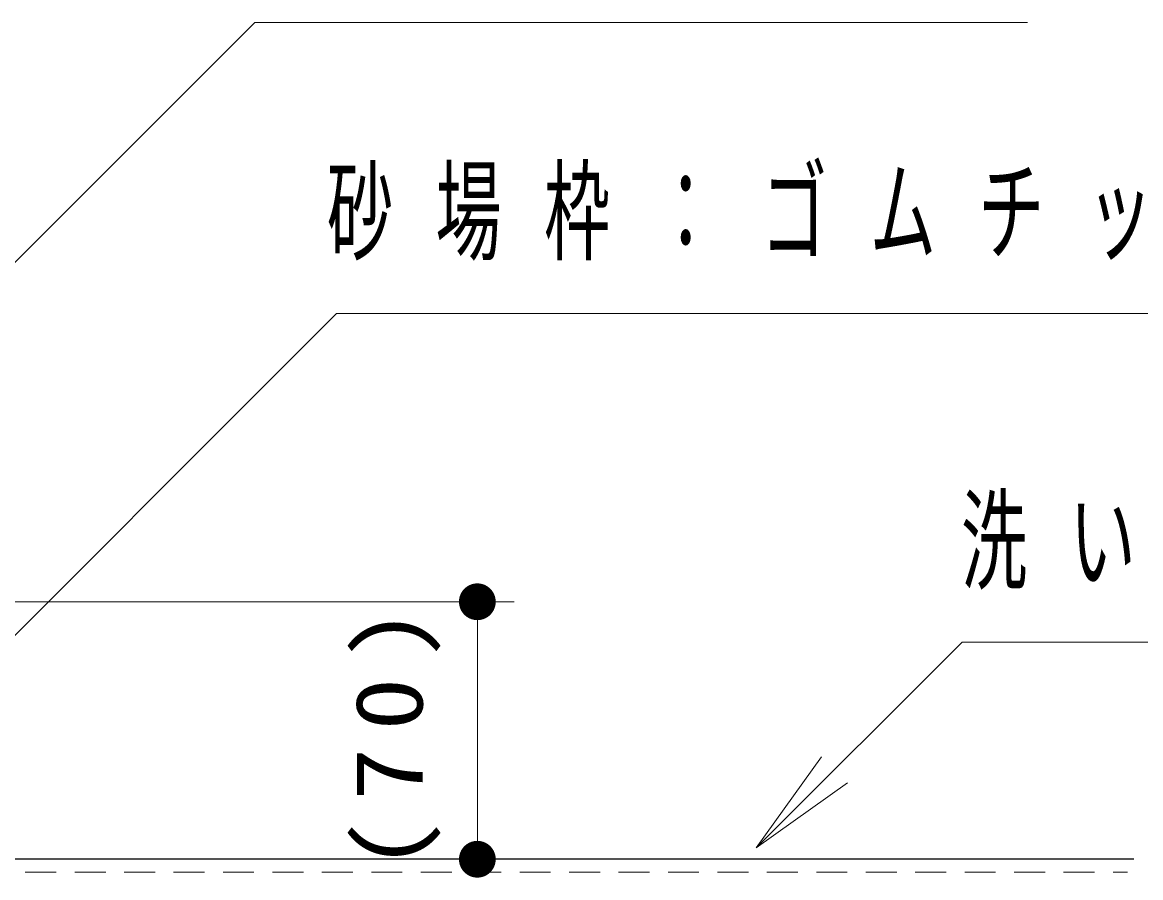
# Model space of a CAD drawing. Units: millimetres on the paper. Extents: x -385 to 39, y -4 to 267.
# Drawn here: x -92.31 to -61.91, y 114.65 to 137.9 of the extents above; entities that cross this region are included whole.
import ezdxf

# ---------------------------------------------------------------- set-up
doc = ezdxf.new("R2010")
doc.units = ezdxf.units.MM
doc.layers.add('1_10', color=7, linetype='Continuous', lineweight=13)
doc.styles.add('ＭＳ ゴシック', font='')
doc.styles.get('ＭＳ ゴシック').set_extended_font_data('MS Gothic')

# ---------------------------------------------------------------- blocks, each defined once
blk = doc.blocks.new('filled_dot')
at = {"color": 0, "linetype": 'Continuous', "lineweight": -2, "const_width": 1.25}
blk.add_lwpolyline([(-0.625, 0, 1), (0.625, 0, 1)], format="xyb", close=True, dxfattribs=at)

msp = doc.modelspace()

# ---------------------------------------------------------------- linework, layer by layer
at = {"layer": '1_10'}
for p, q in [((-93.434, 122.152), (-78.945, 122.152)), ((-79.945, 122.152), (-79.945, 115.152)), ((-72.362, 115.458), (-70.594, 117.933)), ((-72.362, 115.458), (-70.241, 117.58)), ((-69.887, 117.226), (-72.362, 115.458)), ((-91.392, 114.8), (-92.232, 114.8)), ((-90.048, 114.8), (-90.888, 114.8)), ((-88.704, 114.8), (-89.544, 114.8)), ((-87.36, 114.8), (-88.2, 114.8)), ((-86.016, 114.8), (-86.856, 114.8)), ((-84.672, 114.8), (-85.512, 114.8)), ((-83.328, 114.8), (-84.168, 114.8)), ((-81.984, 114.8), (-82.824, 114.8)), ((-80.64, 114.8), (-81.48, 114.8)), ((-79.296, 114.8), (-80.136, 114.8)), ((-77.952, 114.8), (-78.792, 114.8)), ((-76.608, 114.8), (-77.448, 114.8)), ((-75.264, 114.8), (-76.104, 114.8)), ((-73.92, 114.8), (-74.76, 114.8)), ((-72.576, 114.8), (-73.416, 114.8)), ((-71.232, 114.8), (-72.072, 114.8)), ((-69.888, 114.8), (-70.728, 114.8)), ((-68.544, 114.8), (-69.384, 114.8)), ((-67.2, 114.8), (-68.04, 114.8)), ((-65.856, 114.8), (-66.696, 114.8)), ((-64.512, 114.8), (-65.352, 114.8)), ((-63.168, 114.8), (-64.008, 114.8)), ((-62.272, 114.8), (-62.664, 114.8))]:
    msp.add_line(p, q, dxfattribs=at)
at = {"layer": '1_10', "lineweight": 25}
msp.add_line((-62.101, 115.152), (-94.434, 115.152), dxfattribs=at)
at = {"layer": '1_10'}
for points in [[(-101.977, 121.92), (-85.993, 137.904), (-64.993, 137.904)], [(-94.868, 118.893), (-83.77, 129.991), (-50.619, 129.991)], [(-72.362, 115.458), (-66.77, 121.051), (-57.381, 121.051)]]:
    msp.add_lwpolyline(points, dxfattribs=at)

# ---------------------------------------------------------------- block references
at = {"layer": '1_10', "xscale": 0.4, "yscale": 0.4}
for p, rotation in [((-79.945, 122.152), 270), ((-79.945, 115.152), 90)]:
    msp.add_blockref('filled_dot', p, dxfattribs=dict(at, rotation=rotation))

# ---------------------------------------------------------------- texts
at = {"layer": '1_10', "char_height": 2.199, "attachment_point": 4, "style": 'ＭＳ ゴシック'}
for s, insert in [('\\T1.64;\\W0.6;砂場枠：ゴムチップ成型', (-84.035, 132.641)), ('\\T1.64;\\W0.6;洗い砂', (-66.798, 123.701))]:
    msp.add_mtext(s, dxfattribs=dict(at, insert=insert))
at = {"layer": '1_10', "insert": (-80.945, 118.652), "char_height": 1.833, "attachment_point": 8, "rotation": 90, "style": 'ＭＳ ゴシック'}
msp.add_mtext('\\T1.33;\\W1.15;(70)', dxfattribs=at)

doc.saveas('drawing.dxf')
